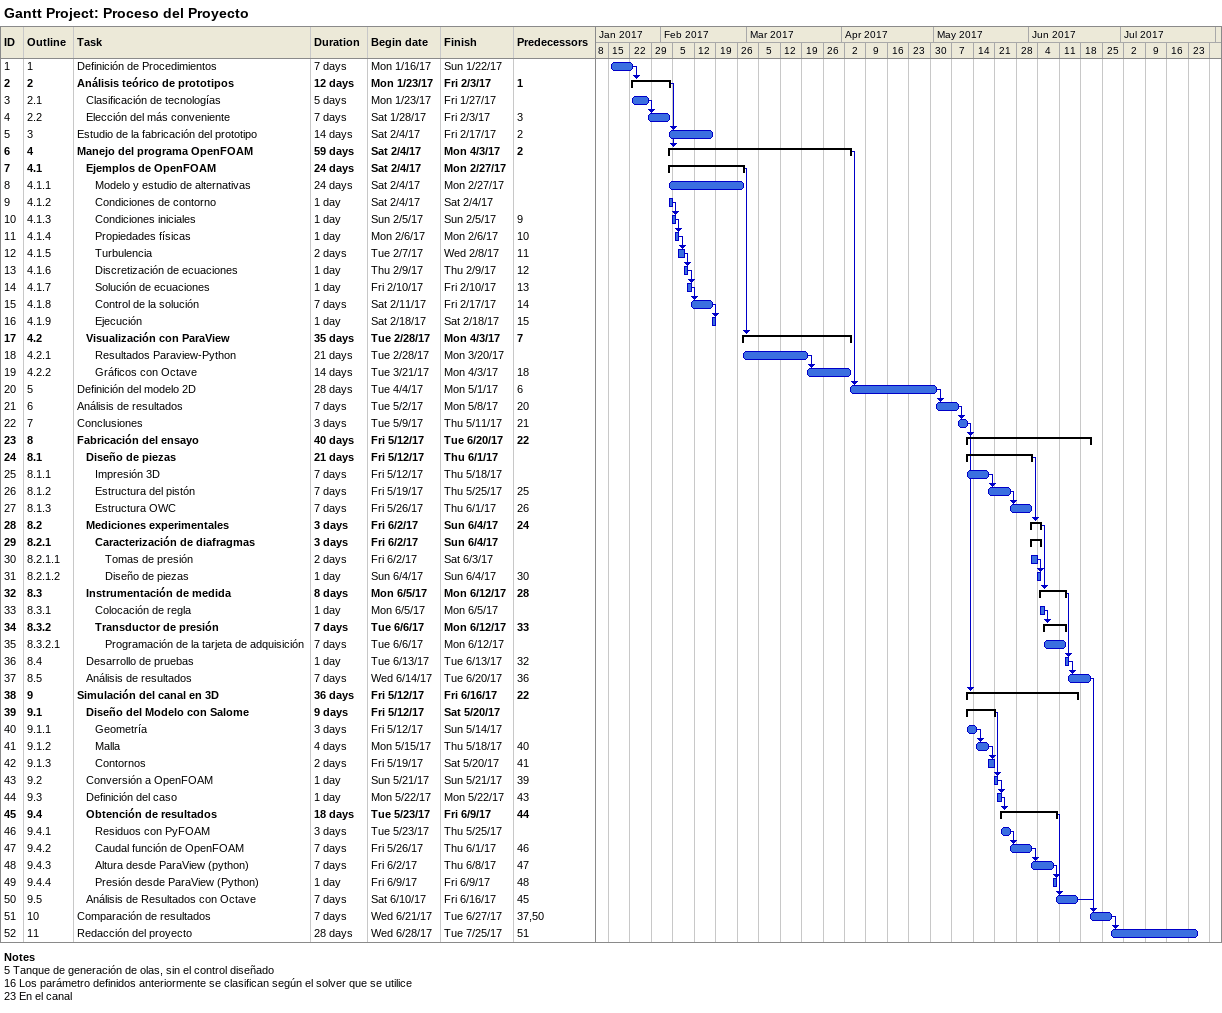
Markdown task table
Gantt Project: Proceso del Proyecto

| ID | WBS | Task | Duration | Start | Finish | Predecessors |
|---|---|---|---|---|---|---|
| 1 | 1 | Definición de Procedimientos | 7d | 2017-01-16 | 2017-01-22 |  |
| 2 | 2 | **Análisis teórico de prototipos** | 12d | 2017-01-23 | 2017-02-03 | 1 |
| 3 | 2.1 | Clasificación de tecnologías | 5d | 2017-01-23 | 2017-01-27 |  |
| 4 | 2.2 | Elección del más conveniente | 7d | 2017-01-28 | 2017-02-03 | 3 |
| 5 | 3 | Estudio de la fabricación del prototipo | 14d | 2017-02-04 | 2017-02-17 | 2 |
| 6 | 4 | **Manejo del programa OpenFOAM** | 59d | 2017-02-04 | 2017-04-03 | 2 |
| 7 | 4.1 | **Ejemplos de OpenFOAM** | 24d | 2017-02-04 | 2017-02-27 |  |
| 8 | 4.1.1 | Modelo y estudio de alternativas | 24d | 2017-02-04 | 2017-02-27 |  |
| 9 | 4.1.2 | Condiciones de contorno | 1d | 2017-02-04 | 2017-02-04 |  |
| 10 | 4.1.3 | Condiciones iniciales | 1d | 2017-02-05 | 2017-02-05 | 9 |
| 11 | 4.1.4 | Propiedades físicas | 1d | 2017-02-06 | 2017-02-06 | 10 |
| 12 | 4.1.5 | Turbulencia | 2d | 2017-02-07 | 2017-02-08 | 11 |
| 13 | 4.1.6 | Discretización de ecuaciones | 1d | 2017-02-09 | 2017-02-09 | 12 |
| 14 | 4.1.7 | Solución de ecuaciones | 1d | 2017-02-10 | 2017-02-10 | 13 |
| 15 | 4.1.8 | Control de la solución | 7d | 2017-02-11 | 2017-02-17 | 14 |
| 16 | 4.1.9 | Ejecución | 1d | 2017-02-18 | 2017-02-18 | 15 |
| 17 | 4.2 | **Visualización con ParaView** | 35d | 2017-02-28 | 2017-04-03 | 7 |
| 18 | 4.2.1 | Resultados Paraview-Python | 21d | 2017-02-28 | 2017-03-20 |  |
| 19 | 4.2.2 | Gráficos con Octave | 14d | 2017-03-21 | 2017-04-03 | 18 |
| 20 | 5 | Definición del modelo 2D | 28d | 2017-04-04 | 2017-05-01 | 6 |
| 21 | 6 | Análisis de resultados | 7d | 2017-05-02 | 2017-05-08 | 20 |
| 22 | 7 | Conclusiones | 3d | 2017-05-09 | 2017-05-11 | 21 |
| 23 | 8 | **Fabricación del ensayo** | 40d | 2017-05-12 | 2017-06-20 | 22 |
| 24 | 8.1 | **Diseño de piezas** | 21d | 2017-05-12 | 2017-06-01 |  |
| 25 | 8.1.1 | Impresión 3D | 7d | 2017-05-12 | 2017-05-18 |  |
| 26 | 8.1.2 | Estructura del pistón | 7d | 2017-05-19 | 2017-05-25 | 25 |
| 27 | 8.1.3 | Estructura OWC | 7d | 2017-05-26 | 2017-06-01 | 26 |
| 28 | 8.2 | **Mediciones experimentales** | 3d | 2017-06-02 | 2017-06-04 | 24 |
| 29 | 8.2.1 | **Caracterización de diafragmas** | 3d | 2017-06-02 | 2017-06-04 |  |
| 30 | 8.2.1.1 | Tomas de presión | 2d | 2017-06-02 | 2017-06-03 |  |
| 31 | 8.2.1.2 | Diseño de piezas | 1d | 2017-06-04 | 2017-06-04 | 30 |
| 32 | 8.3 | **Instrumentación de medida** | 8d | 2017-06-05 | 2017-06-12 | 28 |
| 33 | 8.3.1 | Colocación de regla | 1d | 2017-06-05 | 2017-06-05 |  |
| 34 | 8.3.2 | **Transductor de presión** | 7d | 2017-06-06 | 2017-06-12 | 33 |
| 35 | 8.3.2.1 | Programación de la tarjeta de adquisición | 7d | 2017-06-06 | 2017-06-12 |  |
| 36 | 8.4 | Desarrollo de pruebas | 1d | 2017-06-13 | 2017-06-13 | 32 |
| 37 | 8.5 | Análisis de resultados | 7d | 2017-06-14 | 2017-06-20 | 36 |
| 38 | 9 | **Simulación del canal en 3D** | 36d | 2017-05-12 | 2017-06-16 | 22 |
| 39 | 9.1 | **Diseño del Modelo con Salome** | 9d | 2017-05-12 | 2017-05-20 |  |
| 40 | 9.1.1 | Geometría | 3d | 2017-05-12 | 2017-05-14 |  |
| 41 | 9.1.2 | Malla | 4d | 2017-05-15 | 2017-05-18 | 40 |
| 42 | 9.1.3 | Contornos | 2d | 2017-05-19 | 2017-05-20 | 41 |
| 43 | 9.2 | Conversión a OpenFOAM | 1d | 2017-05-21 | 2017-05-21 | 39 |
| 44 | 9.3 | Definición del caso | 1d | 2017-05-22 | 2017-05-22 | 43 |
| 45 | 9.4 | **Obtención de resultados** | 18d | 2017-05-23 | 2017-06-09 | 44 |
| 46 | 9.4.1 | Residuos con PyFOAM | 3d | 2017-05-23 | 2017-05-25 |  |
| 47 | 9.4.2 | Caudal función de OpenFOAM | 7d | 2017-05-26 | 2017-06-01 | 46 |
| 48 | 9.4.3 | Altura desde ParaView (python) | 7d | 2017-06-02 | 2017-06-08 | 47 |
| 49 | 9.4.4 | Presión desde ParaView (Python) | 1d | 2017-06-09 | 2017-06-09 | 48 |
| 50 | 9.5 | Análisis de Resultados con Octave | 7d | 2017-06-10 | 2017-06-16 | 45 |
| 51 | 10 | Comparación de resultados | 7d | 2017-06-21 | 2017-06-27 | 37, 50 |
| 52 | 11 | Redacción del proyecto | 28d | 2017-06-28 | 2017-07-25 | 51 |

Notes
- 5: Tanque de generación de olas, sin el control diseñado
- 16: Los parámetro definidos anteriormente se clasifican según el solver que se utilice
- 23: En el canal
